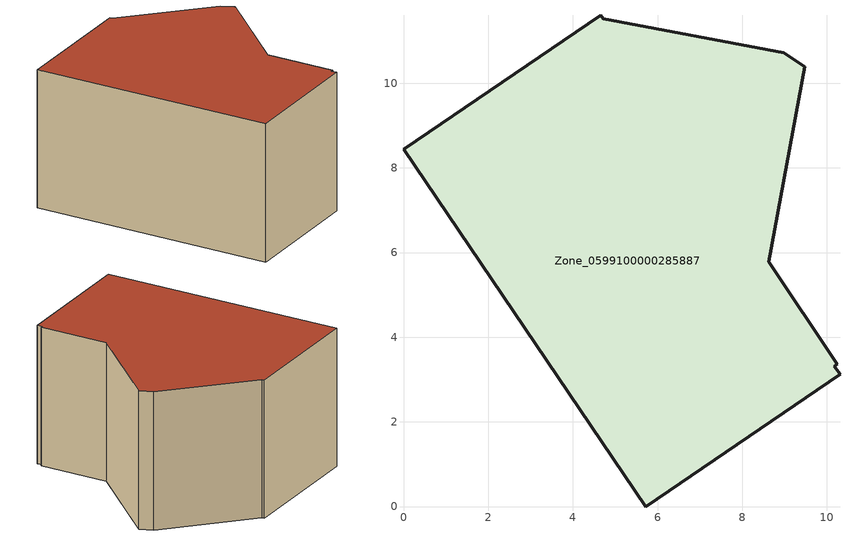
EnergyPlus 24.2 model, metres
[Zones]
Zone_0599100000285887
 floor ground (C_G): 5.72,0 0,8.44 4.66,11.6 4.72,11.52 8.98,10.71 9.48,10.38 8.62,5.78 10.25,3.37 10.18,3.31 10.31,3.12 z0
 wall outside (C_F): 0,8.44 5.72,0 10.31,3.12 10.18,3.31 10.25,3.37 8.62,5.78 9.48,10.38 8.98,10.71 4.72,11.52 4.66,11.6 0,8.44 z0:5.88
 roof outside (C_R): 5.72,0 10.31,3.12 10.18,3.31 10.25,3.37 8.62,5.78 9.48,10.38 8.98,10.71 4.72,11.52 4.66,11.6 0,8.44 z5.88
[BUILDING]
Pand.0599100000285887: North Axis=0; Terrain=City; Loads Convergence Tolerance Value=0.04; Temperature Convergence Tolerance Value=0.4; Solar Distribution=FullExterior; Maximum Number of Warmup Days=25; Minimum Number of Warmup Days=1
[Site:Location]
Rotterdam.The.Hague.AP_ZH_NLD Design_Conditions: Latitude=51.96; Longitude=4.45; Time Zone=1; Elevation=-4.5
[SITE:GROUNDTEMPERATURE:BUILDINGSURFACE]
18, 18, 18, 18, 18, 18, 18, 18, 18, 18, 18, 18
[MATERIAL] Thermal Absorptance=0.9; Solar Absorptance=0.7; Visible Absorptance=0.7
Name | Roughness | Thickness | Conductivity | Density | Specific Heat
G.TC.1975-1991 | MediumSmooth | 0.15 | 0.288461 | 540 | 1210
F.TC.1975-1991 | Rough | 0.3 | 0.230769 | 1920 | 840
R.TC.1975-1991 | MediumRough | 0.2 | 0.153846 | 1500 | 1000
[CONSTRUCTION]
C_G: G.TC.1975-1991
C_F: F.TC.1975-1991
C_R: R.TC.1975-1991
[ZONE]
Zone_0599100000285887: Type=1; Multiplier=1; Ceiling Height=Autocalculate; Volume=Autocalculate; Floor Area=autocalculate; Part of Total Floor Area=Yes
[ZONEINFILTRATION:DESIGNFLOWRATE]
Infil_Zone_0599100000285887: Zone or ZoneList or Space or SpaceList=Zone_0599100000285887; Schedule=AlwaysOn; Design Flow Rate Calculation Method=Flow/Area; Flow Rate per Floor Area=0.003; Constant Term Coefficient=1; Temperature Term Coefficient=0; Velocity Term Coefficient=0; Velocity Squared Term Coefficient=0
[HVACTEMPLATE:ZONE:IDEALLOADSAIRSYSTEM]
Zone_0599100000285887: Maximum Heating Supply Air Temperature=50; Minimum Cooling Supply Air Temperature=13; Maximum Heating Supply Air Humidity Ratio=0.0156; Minimum Cooling Supply Air Humidity Ratio=0.0077; Heating Limit=NoLimit; Cooling Limit=NoLimit; Dehumidification Control Type=ConstantSensibleHeatRatio; Cooling Sensible Heat Ratio=0.7; Dehumidification Setpoint=60; Humidification Control Type=None; Humidification Setpoint=30; Outdoor Air Method=None; Outdoor Air Flow Rate per Person=0.00944; Outdoor Air Flow Rate per Zone Floor Area=0; Outdoor Air Flow Rate per Zone=0; Demand Controlled Ventilation Type=None; Outdoor Air Economizer Type=NoEconomizer; Heat Recovery Type=None; Sensible Heat Recovery Effectiveness=0.7; Latent Heat Recovery Effectiveness=0.65
[ZONECONTROL:THERMOSTAT]
ThermostatControl_Zone_0599100000285887: Zone or ZoneList=Zone_0599100000285887; Control Type Schedule=DualSetpointControlType; Control 1=Thermostat_Zone_0599100000285887; Temperature Difference Between Cutout And Setpoint=0
[THERMOSTATSETPOINT:DUALSETPOINT]
Thermostat_Zone_0599100000285887: Heating Setpoint Temperature Schedule=HeatingSetpoint_Zone_0599100000285887; Cooling Setpoint Temperature Schedule=CoolingSetpoint_Zone_0599100000285887
[SCHEDULE:COMPACT]
HeatingSetpoint_Zone_0599100000285887: Through: 12/31, For: AllDays, Until: 24:00, 21
CoolingSetpoint_Zone_0599100000285887: Through: 12/31, For: AllDays, Until: 24:00, 24
DualSetpointControlType: Through: 12/31, For: AllDays, Until: 24:00, 4
AlwaysOn: Through: 12/31, For: AllDays, Until: 24:00, 1
